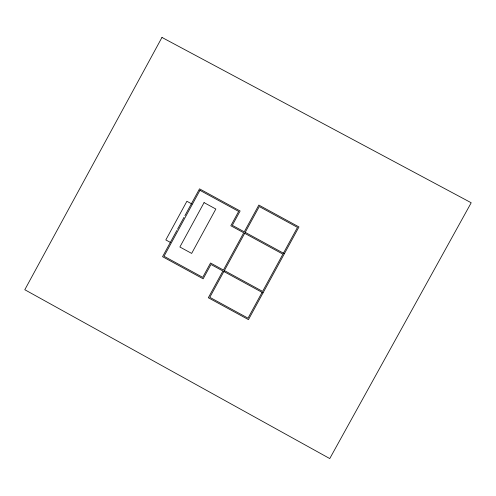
<?xml version="1.0" encoding="UTF-8"?>
<svg xmlns="http://www.w3.org/2000/svg" width="496" height="496" viewBox="0 0 496 496"><rect width="100%" height="100%" fill="white"/><g stroke="black" fill="none" stroke-linecap="round" stroke-linejoin="round"><path stroke-width="0.74" d="M176.855 230.448L162.552 256.686L203.155 278.82L210.967 264.486L222.909 270.996L208.326 297.749L248.459 319.622L298.97 226.945L258.838 205.071L244.261 231.824L232.314 225.314L240.126 210.986L199.522 188.852L184.903 215.673M177.494 229.27L184.004 217.329M262.08 292.349L248.019 318.147L209.802 297.315L259.272 206.553L297.488 227.379L283.433 253.177M245.216 232.345L284.388 253.698M191.989 204.048L186.893 201.271L165.825 239.928L170.283 242.358M244.695 233.3L282.912 254.132L262.601 291.394L224.384 270.562M223.863 271.517L263.035 292.869M161.969 37.436L24.8 289.726L329.753 458.564L471.2 202.765L161.969 37.436M199.956 190.328L164.027 256.252L202.721 277.345L210.533 263.01L223.429 270.041L243.741 232.779L230.838 225.754L238.65 211.42L199.956 190.328M204.067 202.616L179.881 246.996L191.654 253.413L215.841 209.033L204.067 202.616"/></g></svg>
